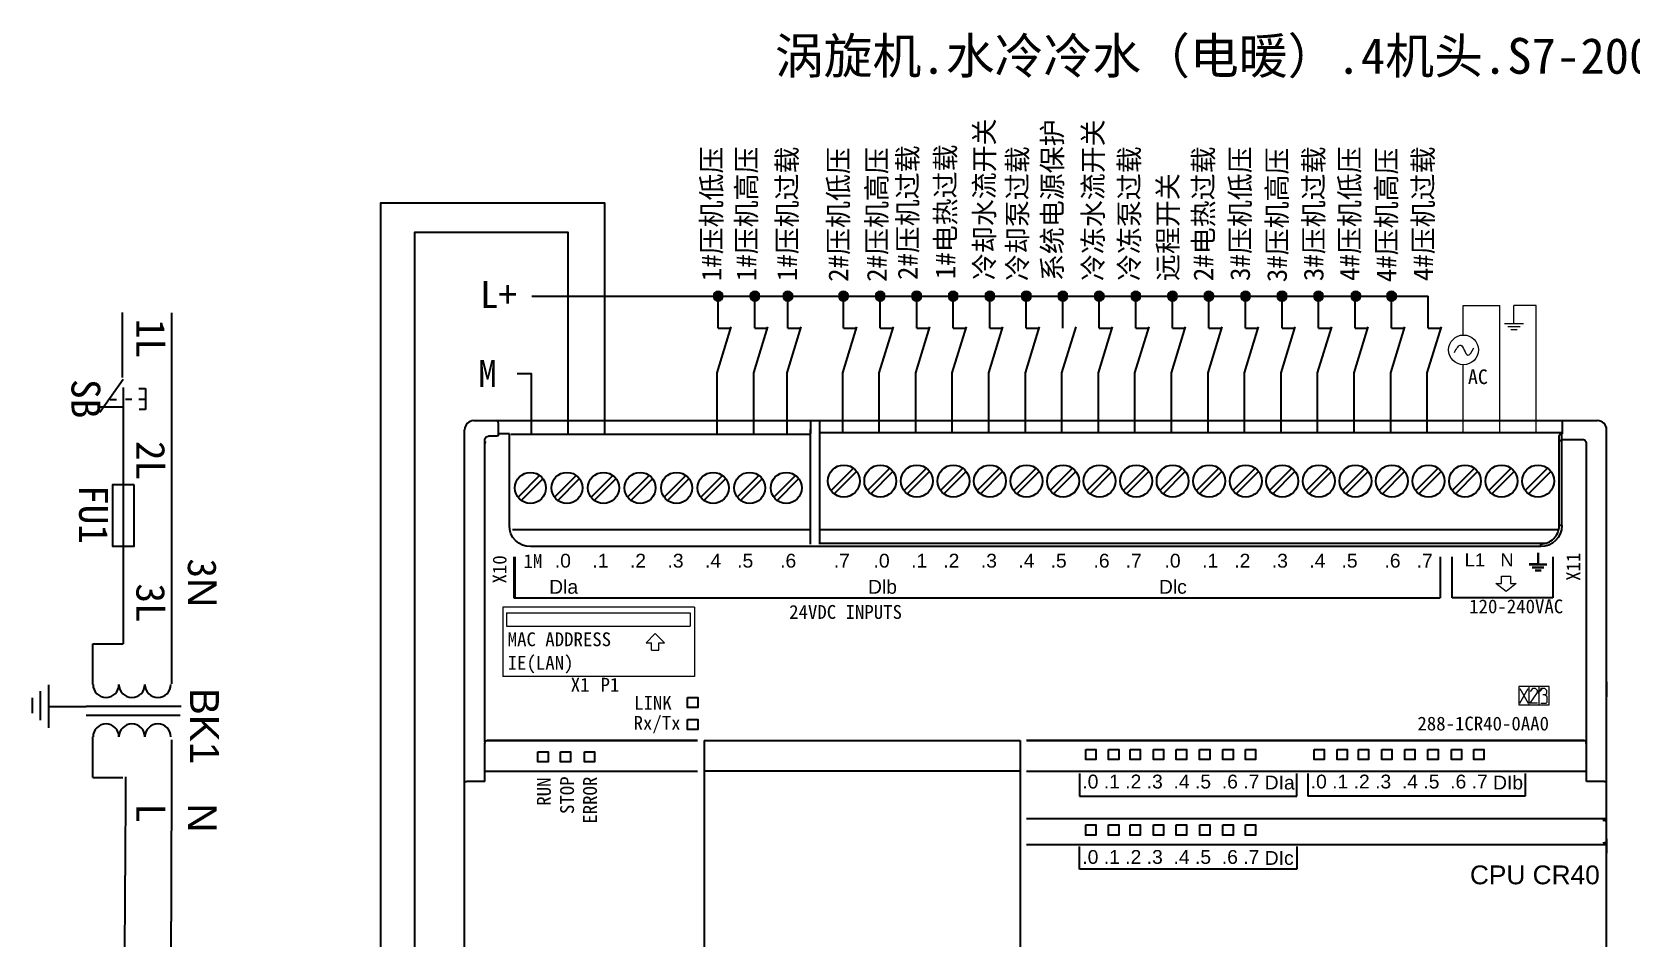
# Model space of a CAD drawing. Extents: x 430 to 1102, y 359 to 561.
# Drawn here: x 429.9 to 604.9, y 461.6 to 560.8 of the extents above; entities that cross this region are included whole.
import ezdxf

# ---------------------------------------------------------------- set-up
doc = ezdxf.new("R2010")
doc.units = 0
doc.header["$LTSCALE"] = 47.498
doc.header["$MEASUREMENT"] = 0
doc.layers.get('0').update_dxf_attribs({"linetype": 'CONTINUOUS'})
for name, color, linetype in [('102_P_AXES', 7, 'CONTINUOUS'), ('105_CURVES', 7, 'CONTINUOUS'), ('107_ROUNDS', 7, 'CONTINUOUS'), ('110_CUTS', 7, 'CONTINUOUS'), ('202_DETAIL_ITEMS', 7, 'CONTINUOUS'), ('FLAECHE_1_1', 7, 'CONTINUOUS'), ('FLAECHE_1_6', 7, 'CONTINUOUS'), ('FLAECHE_1_7', 7, 'CONTINUOUS'), ('Layer 1', 7, 'CONTINUOUS'), ('Wiring and comments', 7, 'CONTINUOUS')]:
    doc.layers.add(name, color=color, linetype=linetype)
doc.layers.add('控制线', color=7, linetype='CONTINUOUS', lineweight=25)
doc.layers.add('文本', color=7, linetype='CONTINUOUS', lineweight=25)

# ---------------------------------------------------------------- blocks, each defined once
blk = doc.blocks.new('CAXBLOCK230', base_point=(492.26, -16.62))
at = {"layer": '控制线', "linetype": 'Continuous', "lineweight": 25}
blk.add_hatch(color=256, dxfattribs=at).paths.add_polyline_path([(1252.83, 322.31), (1252.31, 322.31), (1252.31, 322.23), (1252.33, 322.15), (1252.36, 322.08), (1252.41, 322.01), (1252.46, 321.94), (1252.52, 321.89), (1252.59, 321.85), (1252.67, 321.82), (1252.75, 321.8), (1252.83, 321.79), (1252.91, 321.8), (1252.99, 321.82), (1253.06, 321.85), (1253.13, 321.89), (1253.2, 321.94), (1253.25, 322.01), (1253.29, 322.08), (1253.32, 322.15), (1253.34, 322.23), (1253.35, 322.31)], flags=0)
for p, q in [((1252.83, 322.31), (1252.31, 322.31)), ((1253.35, 322.31), (1252.83, 322.31))]:
    blk.add_line(p, q, dxfattribs=at)
blk.add_arc((1252.83, 322.31), 0.52, 180, 360, dxfattribs=at)
blk = doc.blocks.new('CAXBLOCK231', base_point=(492.26, -16.62))
at = {"layer": '控制线', "linetype": 'Continuous', "lineweight": 25}
blk.add_hatch(color=256, dxfattribs=at).paths.add_polyline_path([(1252.83, 322.31), (1253.35, 322.31), (1253.34, 322.39), (1253.32, 322.47), (1253.29, 322.55), (1253.25, 322.62), (1253.2, 322.68), (1253.13, 322.73), (1253.06, 322.78), (1252.99, 322.81), (1252.91, 322.83), (1252.83, 322.83), (1252.75, 322.83), (1252.67, 322.81), (1252.59, 322.78), (1252.52, 322.73), (1252.46, 322.68), (1252.41, 322.62), (1252.36, 322.55), (1252.33, 322.47), (1252.31, 322.39), (1252.31, 322.31)], flags=0)
for p, q in [((1252.31, 322.31), (1252.83, 322.31)), ((1252.83, 322.31), (1253.35, 322.31))]:
    blk.add_line(p, q, dxfattribs=at)
blk.add_arc((1252.83, 322.31), 0.52, 0, 180, dxfattribs=at)
blk = doc.blocks.new('CAXBLOCK229', base_point=(1252.57, 322.31))
at = {"layer": '控制线', "linetype": 'Continuous', "lineweight": 25}
for name in ['CAXBLOCK231', 'CAXBLOCK230']:
    blk.add_blockref(name, (492.26, -16.62), dxfattribs=at)

msp = doc.modelspace()

# ---------------------------------------------------------------- linework, layer by layer
at = {"color": 7, "linetype": 'Continuous'}
for p, q in [((484.59, 531.88), (582.69, 531.88)), ((504.98, 529.35), (504.98, 531.88)), ((504.98, 528.38), (504.98, 531.88)), ((508.98, 528.38), (508.98, 531.88)), ((512.62, 528.38), (512.62, 531.88)), ((518.71, 528.38), (518.71, 531.88)), ((522.71, 529.35), (522.71, 531.88)), ((522.71, 528.38), (522.71, 531.88)), ((526.71, 528.38), (526.71, 531.88)), ((530.71, 528.38), (530.71, 531.88)), ((534.71, 528.38), (534.71, 531.88)), ((538.71, 528.38), (538.71, 531.88)), ((542.7, 528.38), (542.7, 531.88)), ((546.7, 528.38), (546.7, 531.88)), ((550.7, 528.38), (550.7, 531.88)), ((554.7, 528.38), (554.7, 531.88)), ((558.7, 528.38), (558.7, 531.88)), ((562.7, 529.35), (562.7, 531.88)), ((562.7, 528.38), (562.7, 531.88)), ((566.7, 529.35), (566.7, 531.88)), ((566.7, 528.38), (566.7, 531.88)), ((570.7, 529.35), (570.7, 531.88)), ((570.7, 528.38), (570.7, 531.88)), ((574.7, 528.38), (574.7, 531.88)), ((578.7, 528.38), (578.7, 531.88)), ((582.69, 528.38), (582.69, 531.88)), ((504.88, 523.47), (506.42, 528.51)), ((504.88, 523.47), (506.42, 528.51)), ((508.88, 523.47), (510.42, 528.51)), ((512.52, 523.47), (514.07, 528.51)), ((518.61, 523.47), (520.16, 528.51)), ((522.61, 523.47), (524.16, 528.51)), ((526.61, 523.47), (528.15, 528.51)), ((530.61, 523.47), (532.15, 528.51)), ((534.61, 523.47), (536.15, 528.51)), ((538.61, 523.47), (540.15, 528.51)), ((542.6, 523.47), (544.15, 528.51)), ((546.6, 523.47), (548.15, 528.51)), ((550.6, 523.47), (552.15, 528.51)), ((554.6, 523.47), (556.15, 528.51)), ((558.6, 523.47), (560.15, 528.51)), ((562.6, 523.47), (564.14, 528.51)), ((562.6, 523.47), (564.14, 528.51)), ((566.6, 523.47), (568.14, 528.51)), ((566.6, 523.47), (568.14, 528.51)), ((570.6, 523.47), (572.14, 528.51)), ((570.6, 523.47), (572.14, 528.51)), ((574.6, 523.47), (576.14, 528.51)), ((578.6, 523.47), (580.14, 528.51)), ((582.59, 523.47), (584.14, 528.51)), ((504.88, 516.87), (504.88, 523.47)), ((504.88, 516.87), (504.88, 523.47)), ((508.88, 516.87), (508.88, 523.47)), ((512.52, 516.87), (512.52, 523.47)), ((518.61, 516.87), (518.61, 523.47)), ((522.61, 516.87), (522.61, 523.47)), ((526.61, 516.87), (526.61, 523.47)), ((530.61, 516.87), (530.61, 523.47)), ((534.61, 516.87), (534.61, 523.47)), ((538.61, 516.87), (538.61, 523.47)), ((542.6, 516.87), (542.6, 523.47)), ((546.6, 516.87), (546.6, 523.47)), ((550.6, 516.87), (550.6, 523.47)), ((554.6, 516.87), (554.6, 523.47)), ((558.6, 516.87), (558.6, 523.47)), ((562.6, 516.87), (562.6, 523.47)), ((562.6, 516.87), (562.6, 523.47)), ((566.6, 516.87), (566.6, 523.47)), ((566.6, 516.87), (566.6, 523.47)), ((570.6, 516.87), (570.6, 523.47)), ((570.6, 516.87), (570.6, 523.47)), ((574.6, 516.87), (574.6, 523.47)), ((578.6, 516.87), (578.6, 523.47)), ((582.59, 516.87), (582.59, 523.47))]:
    msp.add_line(p, q, dxfattribs=at)
for p, q in [((439.74, 530.09), (439.74, 522.98)), ((445.18, 489.44), (445.18, 530.05)), ((504.98, 528.38), (506.38, 528.38)), ((508.98, 528.38), (510.38, 528.38)), ((512.62, 528.38), (514.03, 528.38)), ((518.71, 528.38), (520.12, 528.38)), ((522.71, 528.38), (524.12, 528.38)), ((526.71, 528.38), (528.12, 528.38)), ((530.71, 528.38), (532.11, 528.38)), ((534.71, 528.38), (536.11, 528.38)), ((538.71, 528.38), (540.11, 528.38)), ((546.7, 528.38), (548.11, 528.38)), ((550.7, 528.38), (552.11, 528.38)), ((554.7, 528.38), (556.11, 528.38)), ((558.7, 528.38), (560.11, 528.38)), ((562.7, 528.38), (564.11, 528.38)), ((566.7, 528.38), (568.1, 528.38)), ((570.7, 528.38), (572.1, 528.38)), ((574.7, 528.38), (576.1, 528.38)), ((578.7, 528.38), (580.1, 528.38)), ((582.69, 528.38), (584.1, 528.38)), ((445.13, 483.32), (445.11, 463.44)), ((503.43, 483.25), (503.43, 453.25)), ((538.03, 483.25), (538.03, 453.25)), ((440.1, 479.27), (440.06, 468.49)), ((440, 434.65), (440.06, 468.49)), ((445, 434.66), (445.11, 463.44))]:
    msp.add_line(p, q)
at = {"linetype": 'Continuous'}
for p, q in [((481.01, 516.81), (480.94, 516.84)), ((482.28, 516.77), (515.07, 516.77)), ((515.07, 504.75), (515.07, 517.27)), ((516.09, 516.94), (516.09, 504.75)), ((516.09, 516.94), (597.37, 516.94)), ((597.37, 516.94), (597.37, 516.81)), ((519.74, 513.01), (517.37, 510.64)), ((523.74, 513.01), (521.37, 510.64)), ((527.74, 513.01), (525.37, 510.64)), ((531.74, 513.01), (529.37, 510.64)), ((535.74, 513.01), (533.37, 510.64)), ((539.74, 513.01), (537.37, 510.64)), ((543.74, 513.01), (541.37, 510.64)), ((547.74, 513.01), (545.37, 510.64)), ((551.74, 513.01), (549.37, 510.64)), ((555.74, 513.01), (553.37, 510.64)), ((559.74, 513.01), (557.37, 510.64)), ((563.74, 513.01), (561.37, 510.64)), ((567.74, 513.01), (565.37, 510.64)), ((571.74, 513.01), (569.37, 510.64)), ((575.74, 513.01), (573.37, 510.64)), ((579.74, 513.01), (577.37, 510.64)), ((583.74, 513.01), (581.37, 510.64)), ((587.74, 513.01), (585.37, 510.64)), ((591.74, 513.01), (589.37, 510.64)), ((595.74, 513.01), (593.37, 510.64)), ((485.44, 512.26), (483.07, 509.89)), ((483.42, 509.52), (485.78, 511.89)), ((489.44, 512.26), (487.07, 509.89)), ((487.42, 509.52), (489.78, 511.89)), ((493.44, 512.26), (491.07, 509.89)), ((491.42, 509.52), (493.78, 511.89)), ((497.44, 512.26), (495.07, 509.89)), ((495.42, 509.52), (497.78, 511.89)), ((501.44, 512.26), (499.07, 509.89)), ((499.42, 509.52), (501.78, 511.89)), ((505.44, 512.26), (503.07, 509.89)), ((503.42, 509.52), (505.78, 511.89)), ((509.44, 512.26), (507.07, 509.89)), ((507.42, 509.52), (509.78, 511.89)), ((513.44, 512.26), (511.07, 509.89)), ((511.42, 509.52), (513.78, 511.89)), ((517.72, 510.27), (520.08, 512.64)), ((521.72, 510.27), (524.08, 512.64)), ((525.72, 510.27), (528.08, 512.64)), ((529.72, 510.27), (532.08, 512.64)), ((533.72, 510.27), (536.08, 512.64)), ((537.72, 510.27), (540.08, 512.64)), ((541.72, 510.27), (544.08, 512.64)), ((545.72, 510.27), (548.08, 512.64)), ((549.72, 510.27), (552.08, 512.64)), ((553.72, 510.27), (556.08, 512.64)), ((557.72, 510.27), (560.08, 512.64)), ((561.72, 510.27), (564.08, 512.64)), ((565.72, 510.27), (568.08, 512.64)), ((569.72, 510.27), (572.08, 512.64)), ((573.72, 510.27), (576.08, 512.64)), ((577.72, 510.27), (580.08, 512.64)), ((581.72, 510.27), (584.08, 512.64)), ((585.72, 510.27), (588.08, 512.64)), ((589.72, 510.27), (592.08, 512.64)), ((593.72, 510.27), (596.08, 512.64)), ((482.48, 506.32), (515.07, 506.32)), ((516.09, 506.34), (596.98, 506.34)), ((516.09, 504.84), (595.59, 504.84)), ((503.43, 483.25), (538.03, 483.25))]:
    msp.add_line(p, q, dxfattribs=at)
at = {"lineweight": 25}
for p, q in [((436.54, 489.37), (436.54, 493.82)), ((436.54, 493.82), (439.84, 493.82)), ((436.54, 479.19), (436.54, 483.64)), ((436.54, 479.19), (439.83, 479.19))]:
    msp.add_line(p, q, dxfattribs=at)
at = {"flags": 128}
for points in [[(630.76, 438.57), (630.73, 376.91), (468.07, 376.91), (468.07, 542.07), (492.52, 542.07), (492.52, 516.77)], [(625.74, 438.52), (625.73, 381.64), (471.77, 381.64), (471.77, 538.88), (488.52, 538.88), (488.52, 516.77)], [(484.56, 516.87), (484.56, 523.37), (482.96, 523.37)]]:
    msp.add_lwpolyline(points, dxfattribs=at)
for points in [[(501.63, 487.95), (502.74, 487.95), (502.74, 486.85), (501.63, 486.85)], [(501.63, 485.55), (502.74, 485.55), (502.74, 484.44), (501.63, 484.44)], [(485.25, 482.01), (486.36, 482.01), (486.36, 480.9), (485.25, 480.9)], [(487.71, 482.01), (488.81, 482.01), (488.81, 480.9), (487.71, 480.9)], [(490.34, 482.01), (491.44, 482.01), (491.44, 480.9), (490.34, 480.9)], [(545.21, 482.26), (546.32, 482.26), (546.32, 481.15), (545.21, 481.15)], [(547.72, 482.26), (548.82, 482.26), (548.82, 481.15), (547.72, 481.15)], [(550.07, 482.26), (551.17, 482.26), (551.17, 481.15), (550.07, 481.15)], [(552.62, 482.26), (553.73, 482.26), (553.73, 481.15), (552.62, 481.15)], [(555.13, 482.26), (556.23, 482.26), (556.23, 481.15), (555.13, 481.15)], [(557.68, 482.26), (558.79, 482.26), (558.79, 481.15), (557.68, 481.15)], [(560.24, 482.26), (561.34, 482.26), (561.34, 481.15), (560.24, 481.15)], [(562.69, 482.26), (563.79, 482.26), (563.79, 481.15), (562.69, 481.15)], [(570.22, 482.26), (571.32, 482.26), (571.32, 481.15), (570.22, 481.15)], [(572.72, 482.26), (573.82, 482.26), (573.82, 481.15), (572.72, 481.15)], [(575.07, 482.26), (576.17, 482.26), (576.17, 481.15), (575.07, 481.15)], [(577.62, 482.26), (578.73, 482.26), (578.73, 481.15), (577.62, 481.15)], [(580.13, 482.26), (581.23, 482.26), (581.23, 481.15), (580.13, 481.15)], [(582.68, 482.26), (583.79, 482.26), (583.79, 481.15), (582.68, 481.15)], [(585.24, 482.26), (586.34, 482.26), (586.34, 481.15), (585.24, 481.15)], [(587.69, 482.26), (588.8, 482.26), (588.8, 481.15), (587.69, 481.15)], [(545.22, 474.01), (546.32, 474.01), (546.32, 472.9), (545.22, 472.9)], [(547.72, 474.01), (548.83, 474.01), (548.83, 472.9), (547.72, 472.9)], [(550.07, 474.01), (551.18, 474.01), (551.18, 472.9), (550.07, 472.9)], [(552.63, 474.01), (553.73, 474.01), (553.73, 472.9), (552.63, 472.9)], [(555.13, 474.01), (556.24, 474.01), (556.24, 472.9), (555.13, 472.9)], [(557.69, 474.01), (558.79, 474.01), (558.79, 472.9), (557.69, 472.9)], [(560.24, 474.01), (561.34, 474.01), (561.34, 472.9), (560.24, 472.9)], [(562.69, 474.01), (563.8, 474.01), (563.8, 472.9), (562.69, 472.9)]]:
    msp.add_lwpolyline(points, close=True)
at = {"linetype": 'Continuous'}
for centre in [(484.43, 510.89), (488.43, 510.89), (492.43, 510.89), (496.43, 510.89), (500.43, 510.89), (504.43, 510.89), (508.43, 510.89), (512.43, 510.89)]:
    msp.add_circle(centre, 1.7, dxfattribs=at)
at = {"layer": '102_P_AXES', "linetype": 'Continuous'}
for centre in [(518.73, 511.64), (522.73, 511.64), (526.73, 511.64), (530.73, 511.64), (534.73, 511.64), (538.73, 511.64), (542.73, 511.64), (546.73, 511.64), (550.73, 511.64), (554.73, 511.64), (558.73, 511.64), (562.73, 511.64), (566.73, 511.64), (570.73, 511.64), (574.73, 511.64), (578.73, 511.64), (582.73, 511.64), (586.73, 511.64), (590.73, 511.64), (594.73, 511.64)]:
    msp.add_circle(centre, 1.75, dxfattribs=at)
at = {"layer": '105_CURVES', "linetype": 'Continuous'}
for p, q in [((602.23, 489.68), (602.23, 488.01)), ((602.23, 472.48), (602.23, 470.92))]:
    msp.add_line(p, q, dxfattribs=at)
at = {"layer": '107_ROUNDS', "linetype": 'Continuous'}
for p, q in [((478.23, 518.25), (481.79, 518.25)), ((515.07, 518.25), (516.09, 518.25)), ((597.37, 518.25), (601.23, 518.25)), ((477.23, 419.25), (477.23, 517.25)), ((480.63, 516.55), (479.83, 516.55)), ((480.93, 516.6), (480.93, 517.95)), ((482.13, 516.81), (480.93, 516.81)), ((482.13, 506.76), (482.13, 516.81)), ((597.03, 506.75), (597.03, 516.51)), ((597.33, 506.76), (597.33, 516.81)), ((479.43, 483.06), (479.43, 516.14)), ((599.63, 516.15), (597.33, 516.15)), ((600.03, 482.98), (600.03, 515.88)), ((595.03, 504.46), (484.43, 504.46)), ((595.03, 504.46), (595.03, 504.75)), ((479.63, 483.22), (479.55, 483.18)), ((479.73, 483.22), (479.63, 483.22)), ((502.73, 483.25), (479.73, 483.25)), ((503.43, 483.25), (538.03, 483.25)), ((599.73, 483.25), (538.73, 483.25)), ((599.98, 483.11), (599.91, 483.18)), ((599.98, 482.93), (599.98, 483.11)), ((600.01, 483.03), (599.98, 483.11)), ((479.44, 483.03), (479.43, 482.94)), ((479.43, 478.75), (479.43, 482.94)), ((600.03, 482.94), (600.01, 483.03)), ((600.03, 478.75), (600.03, 482.94)), ((502.73, 479.85), (479.43, 479.85)), ((538.03, 479.88), (503.43, 479.88)), ((600.03, 479.85), (538.73, 479.85)), ((479.43, 478.75), (477.63, 478.75)), ((601.83, 478.75), (600.03, 478.75)), ((601.83, 474.69), (538.73, 474.69)), ((601.83, 471.83), (538.73, 471.83))]:
    msp.add_line(p, q, dxfattribs=at)
at = {"layer": '107_ROUNDS', "color": 7, "linetype": 'Continuous'}
msp.add_line((602.23, 419.25), (602.23, 517.25), dxfattribs=at)
at = {"layer": '107_ROUNDS', "linetype": 'Continuous'}
for points in [[(479.43, 516.14), (479.45, 516.27), (479.5, 516.38), (479.59, 516.47), (479.7, 516.53), (479.83, 516.55)], [(480.93, 516.6), (480.9, 516.58), (480.84, 516.57), (480.74, 516.55), (480.63, 516.55)], [(597.03, 516.51), (597.05, 516.63), (597.12, 516.73), (597.21, 516.79), (597.33, 516.81)], [(479.5, 515.98), (479.46, 515.91), (479.44, 515.84), (479.43, 515.75)], [(597.03, 515.85), (597.05, 515.97), (597.12, 516.06), (597.21, 516.13), (597.33, 516.15)], [(600.03, 515.75), (600.02, 515.81), (600.01, 515.88), (599.98, 515.94), (599.93, 516.01), (599.87, 516.06), (599.8, 516.11), (599.72, 516.14), (599.63, 516.15)], [(484.43, 504.46), (483.98, 504.5), (483.55, 504.64), (483.15, 504.85), (482.8, 505.13), (482.52, 505.48), (482.3, 505.88), (482.17, 506.31), (482.13, 506.76)], [(597.33, 506.76), (597.28, 506.31), (597.15, 505.88), (596.94, 505.48), (596.65, 505.13), (596.3, 504.85), (595.91, 504.64), (595.48, 504.5), (595.03, 504.46)], [(597.33, 506.76), (597.21, 506.76), (597.12, 506.76), (597.05, 506.75), (597.03, 506.75)], [(599.91, 483.18), (599.82, 483.22), (599.73, 483.22)], [(477.63, 478.75), (477.59, 478.75), (477.55, 478.75), (477.51, 478.75), (477.47, 478.75), (477.42, 478.74), (477.38, 478.73), (477.34, 478.72), (477.3, 478.71), (477.26, 478.69), (477.24, 478.67), (477.23, 478.65)], [(602.23, 478.65), (602.22, 478.67), (602.19, 478.69), (602.16, 478.71), (602.12, 478.72), (602.08, 478.73), (602.03, 478.74), (601.99, 478.75), (601.95, 478.75), (601.91, 478.75), (601.87, 478.75), (601.83, 478.75)], [(602.23, 474.69), (602.21, 474.69), (602.15, 474.69), (602.06, 474.69), (601.95, 474.69), (601.83, 474.69)], [(602.23, 474.26), (602.21, 474.33), (602.15, 474.4), (602.06, 474.46), (601.95, 474.5), (601.83, 474.51)], [(602.23, 472.26), (602.21, 472.19), (602.15, 472.12), (602.06, 472.06), (601.95, 472.03), (601.83, 472.01)], [(602.23, 471.83), (602.21, 471.83), (602.15, 471.83), (602.06, 471.83), (601.95, 471.83), (601.83, 471.83)]]:
    msp.add_lwpolyline(points, dxfattribs=at)
for centre, radius, start, end in [((478.23, 517.25), 1, 90, 180), ((480.63, 517.95), 0.3, 0, 90), ((601.23, 517.25), 1, 0, 90), ((595.03, 506.75), 2, 269.9997, 0.0036), ((479.73, 482.95), 0.3, 90, 135), ((599.73, 482.95), 0.3, 45, 90)]:
    msp.add_arc(centre, radius, start, end, dxfattribs=at)
at = {"layer": '110_CUTS', "linetype": 'Continuous'}
for p, q in [((479.73, 483.25), (502.73, 483.25)), ((538.73, 483.25), (599.73, 483.25)), ((599.98, 482.93), (600.03, 482.93))]:
    msp.add_line(p, q, dxfattribs=at)
at = {"layer": '202_DETAIL_ITEMS', "linetype": 'Continuous'}
for p, q in [((481.79, 518.25), (597.37, 518.25)), ((515.07, 518.24), (515.08, 516.86)), ((516.09, 518.24), (516.09, 516.86)), ((597.37, 518.25), (597.37, 516.86))]:
    msp.add_line(p, q, dxfattribs=at)
at = {"layer": 'FLAECHE_1_1', "linetype": 'Continuous'}
for p, q in [((594.74, 488.66), (594.79, 488.66)), ((594.74, 488.48), (594.74, 488.66)), ((594.81, 488.48), (594.74, 488.48))]:
    msp.add_line(p, q, dxfattribs=at)
msp.add_lwpolyline([(595.08, 488.93), (595.08, 488.92), (595.08, 488.92), (595.08, 488.91), (595.08, 488.9), (595.08, 488.89), (595.08, 488.88), (595.08, 488.87), (595.08, 488.87), (595.08, 488.86), (595.07, 488.85), (595.07, 488.84), (595.07, 488.83), (595.06, 488.83), (595.06, 488.82), (595.06, 488.81), (595.05, 488.8), (595.05, 488.8), (595.05, 488.79), (595.04, 488.78), (595.04, 488.78), (595.03, 488.77), (595.03, 488.76), (595.02, 488.76), (595.02, 488.75), (595.01, 488.75), (595, 488.74), (595, 488.73), (594.99, 488.73), (594.99, 488.72), (594.98, 488.72), (594.97, 488.71), (594.97, 488.71), (594.96, 488.7), (594.95, 488.7), (594.94, 488.69), (594.94, 488.69), (594.93, 488.69), (594.92, 488.68), (594.91, 488.68), (594.9, 488.68), (594.9, 488.67), (594.89, 488.67), (594.88, 488.67), (594.87, 488.67), (594.86, 488.66), (594.86, 488.66), (594.85, 488.66), (594.84, 488.66), (594.83, 488.66), (594.82, 488.66), (594.81, 488.66), (594.8, 488.66), (594.79, 488.66)], dxfattribs=at)
at = {"layer": 'FLAECHE_1_6', "linetype": 'Continuous'}
for p, q in [((482.63, 503.35), (482.63, 498.85)), ((482.74, 503.35), (482.74, 498.96)), ((584.03, 503.35), (584.03, 498.85)), ((585.33, 498.85), (585.33, 503.35)), ((594.72, 502.55), (593.75, 502.55)), ((593.75, 502.5), (595.7, 502.5)), ((594.72, 503.8), (594.72, 502.55)), ((594.74, 503.8), (594.74, 502.55)), ((594.74, 502.55), (595.7, 502.55)), ((596.33, 503.35), (596.33, 498.85)), ((594.1, 502.23), (595.35, 502.23)), ((594.1, 502.18), (595.35, 502.18)), ((594.4, 501.9), (595.05, 501.9)), ((594.4, 501.85), (595.05, 501.85)), ((482.63, 498.85), (584.03, 498.85)), ((596.33, 498.85), (585.33, 498.85))]:
    msp.add_line(p, q, dxfattribs=at)
at = {"layer": 'FLAECHE_1_7', "linetype": 'Continuous'}
for p, q in [((544.53, 479.65), (544.53, 477.15)), ((568.33, 477.15), (568.33, 479.65)), ((569.53, 479.65), (569.53, 477.15)), ((593.33, 479.65), (593.33, 477.15)), ((544.53, 477.15), (568.33, 477.15)), ((593.33, 477.15), (569.53, 477.15)), ((544.53, 469.15), (544.53, 471.65)), ((568.33, 471.65), (568.33, 469.15)), ((568.33, 469.15), (544.53, 469.15))]:
    msp.add_line(p, q, dxfattribs=at)
at = {"layer": 'Layer 1', "color": 7, "lineweight": 9}
for points in [[(590.72, 501.24), (591.72, 501.24)], [(590.72, 500.44), (590.72, 501.24)], [(591.72, 501.24), (591.72, 500.44)], [(590.12, 500.44), (590.72, 500.44)], [(591.22, 499.54), (590.12, 500.44)], [(592.32, 500.44), (591.22, 499.54)], [(591.72, 500.44), (592.32, 500.44)], [(481.4, 497.85), (481.4, 490.25)], [(502.4, 497.85), (481.4, 497.85)], [(481.8, 497.2), (481.8, 495.75)], [(481.8, 497.2), (501.9, 497.2)], [(501.9, 497.2), (501.9, 495.75)], [(502.4, 497.85), (502.4, 490.25)], [(481.8, 495.75), (501.9, 495.75)], [(498.1, 494.95), (497.1, 493.95)], [(497.1, 493.95), (497.7, 493.95)], [(497.7, 493.15), (497.7, 493.95)], [(499.1, 493.95), (498.1, 494.95)], [(498.5, 493.15), (498.5, 493.95)], [(498.5, 493.95), (499.1, 493.95)], [(497.7, 493.15), (498.5, 493.15)], [(502.4, 490.25), (481.4, 490.25)], [(595.93, 489.15), (592.63, 489.15)], [(592.63, 489.15), (592.63, 487.15)], [(592.73, 487.35), (593.64, 488.95)], [(592.73, 488.95), (593.64, 487.35)], [(593.73, 489.15), (593.73, 487.15)], [(594.11, 488.95), (593.88, 488.61)], [(593.88, 487.35), (594.68, 488.49)], [(594.45, 488.95), (594.11, 488.95)], [(594.68, 488.72), (594.45, 488.95)], [(594.68, 488.49), (594.68, 488.72)], [(594.83, 489.15), (594.83, 487.15)], [(595.48, 488.95), (595.03, 488.95)], [(595.68, 488.72), (595.48, 488.95)], [(595.48, 488.26), (595.68, 488.38)], [(595.68, 488.38), (595.68, 488.72)], [(595.93, 487.15), (595.93, 489.15)], [(592.63, 487.15), (595.93, 487.15)], [(594.68, 487.35), (593.88, 487.35)], [(595.03, 487.35), (595.6, 487.35)], [(595.48, 488.26), (595.26, 488.26)], [(595.71, 488.04), (595.48, 488.26)], [(595.6, 487.35), (595.71, 487.46)], [(595.71, 487.46), (595.71, 488.04)]]:
    msp.add_lwpolyline(points, dxfattribs=at)
at = {"layer": 'Wiring and comments', "color": 7, "lineweight": 15}
for p, q in [((586.53, 530.84), (590.53, 530.84)), ((586.53, 527.62), (586.53, 530.84)), ((590.53, 516.94), (590.53, 530.84)), ((592.09, 528.86), (592.09, 530.84)), ((594.53, 530.84), (592.09, 530.84)), ((594.53, 516.94), (594.53, 530.84)), ((593.12, 528.86), (591.07, 528.86)), ((592.78, 528.51), (591.41, 528.51)), ((592.43, 528.17), (591.75, 528.17)), ((586.53, 516.94), (586.53, 524.36))]:
    msp.add_line(p, q, dxfattribs=at)
msp.add_circle((586.57, 525.99), 1.63, dxfattribs=at)
msp.add_spline([(585.58, 525.71), (586.27, 526.51), (587.03, 525.42), (587.7, 526.2)], degree=3, dxfattribs=at)
at = {"layer": '控制线', "color": 7, "linetype": 'Continuous', "lineweight": 25}
for p, q in [((439.85, 522.77), (437.3, 519.14)), ((441.56, 521.75), (442.29, 521.75)), ((442.29, 521.75), (442.29, 519.48)), ((438.42, 520.57), (439.11, 520.57)), ((440.1, 520.6), (440.79, 520.6)), ((441.56, 520.6), (442.29, 520.6)), ((439.85, 519.72), (437.14, 519.72)), ((442.29, 519.48), (441.59, 519.48))]:
    msp.add_line(p, q, dxfattribs=at)
at = {"layer": '控制线', "linetype": 'Continuous', "lineweight": 25}
for p, q in [((439.85, 521.89), (439.84, 493.82)), ((430.78, 488.66), (430.78, 485.47)), ((431.68, 489.34), (431.68, 484.62)), ((429.87, 487.93), (429.87, 486.25)), ((431.68, 486.98), (435.81, 486.98)), ((446.2, 486.98), (435.81, 486.98)), ((446.09, 485.98), (435.81, 485.98))]:
    msp.add_line(p, q, dxfattribs=at)
at = {"layer": '控制线', "color": 7, "linetype": 'Continuous', "lineweight": 25}
msp.add_lwpolyline([(441.06, 511.23), (438.68, 511.23), (438.68, 504.51), (441.06, 504.51), (441.06, 511.23)], dxfattribs=at)
at = {"layer": '控制线', "linetype": 'Continuous', "lineweight": 25}
for centre, start, end in [((437.97, 489.37), 180, 0), ((440.81, 489.37), 180, 0), ((443.65, 489.37), 180, 0), ((437.97, 483.64), 0, 180), ((440.81, 483.64), 0, 180), ((443.65, 483.64), 0, 180)]:
    msp.add_arc(centre, 1.42, start, end, dxfattribs=at)

# ---------------------------------------------------------------- block references
for p in [(504.72, 531.88), (508.72, 531.88), (512.36, 531.88), (518.45, 531.88), (522.45, 531.88), (526.45, 531.88), (530.45, 531.88), (534.45, 531.88), (538.45, 531.88), (542.44, 531.88), (546.44, 531.88), (550.44, 531.88), (554.44, 531.88), (558.44, 531.88), (562.44, 531.88), (566.44, 531.88), (570.44, 531.88), (574.53, 531.88), (578.44, 531.88)]:
    msp.add_blockref('CAXBLOCK229', p, dxfattribs=at)

# ---------------------------------------------------------------- texts
at = {"insert": (511.18, 560.13), "char_height": 3.92, "width": 182.2118, "attachment_point": 1}
msp.add_mtext('{\\fSimSun|b0|i0|c134|p2;涡旋机.水冷冷水（电暖）.4机头.S7-200 SMART.电气连接示意图}', dxfattribs=at)
at = {"layer": 'Wiring and comments', "color": 7, "lineweight": 15, "insert": (588.14, 523.85), "char_height": 1.6, "width": 8.5529, "attachment_point": 2}
msp.add_mtext('AC', dxfattribs=at)
at = {"layer": '控制线', "color": 7, "linetype": 'Continuous', "lineweight": 25, "char_height": 3.159, "attachment_point": 1, "rotation": 270}
for s, insert in [('{\\fSimHei|b0|i0|c134|p34;1L}', (444.45, 529.39)), ('\\fSimHei|b0|i0|p34;SB', (437.35, 522.8)), ('{\\fSimHei|b0|i0|c134|p34;2L}', (444.45, 516.03)), ('\\fSimHei|b0|i0|p34;FU1', (438.19, 511.21)), ('{\\fSimHei|b0|i0|c134|p34;3\\fArial|b0|i0|c0|p32;N}', (450.09, 503.17)), ('{\\fSimHei|b0|i0|c134|p34;3L}', (444.45, 500.44)), ('{\\fSimHei|b0|i0|c134|p34;L}', (444.45, 476.37)), ('{\\fArial|b0|i0|c0|p32;N}', (450.09, 476.37))]:
    msp.add_mtext(s, dxfattribs=dict(at, insert=insert))
at = {"layer": '控制线', "linetype": 'Continuous', "lineweight": 25, "insert": (450.33, 489), "char_height": 3.159, "attachment_point": 1, "rotation": 270}
msp.add_mtext('{\\fArial|b0|i0|c0|p32;BK1}', dxfattribs=at)
at = {"layer": '文本', "linetype": 'Continuous', "lineweight": 25, "rotation": 90}
for s, insert, char_height, attachment_point in [('{\\fSimHei|b0|i0|c134|p34;冷却水流开关}', (533.03, 533.63), 2.1609, 1), ('{\\fSimHei|b0|i0|c134|p34;系统电源保护}', (540.47, 533.53), 2.1609, 1), ('{\\fSimHei|b0|i0|c134|p34;冷冻水流开关}', (544.93, 533.53), 2.1609, 1), ('{\\fSimHei|b0|i0|c134|p34;1#压机低压}', (503.17, 533.51), 2.1609, 1), ('{\\fSimHei|b0|i0|c134|p34;1#压机高压}', (506.99, 533.51), 2.1609, 1), ('{\\fSimHei|b0|i0|c134|p34;1#压机过载}', (511.44, 533.51), 2.1609, 1), ('{\\fSimHei|b0|i0|c134|p34;2#压机低压}', (517.05, 533.44), 2.1609, 1), ('{\\fSimHei|b0|i0|c134|p34;2#压机高压}', (521.26, 533.44), 2.1609, 1), ('{\\fSimHei|b0|i0|c134|p34;2#压机过载}', (524.64, 533.64), 2.1609, 1), ('{\\fSimHei|b0|i0|c134|p34;1#电热过载}', (528.78, 533.74), 2.1609, 1), ('{\\fSimHei|b0|i0|c134|p34;冷却泵过载}', (536.66, 533.53), 2.1609, 1), ('{\\fSimHei|b0|i0|c134|p34;冷冻泵过载}', (548.9, 533.53), 2.1609, 1), ('{\\fSimHei|b0|i0|c134|p34;2#电热过载}', (557.01, 533.52), 2.1609, 1), ('{\\fSimHei|b0|i0|c134|p34;3#压机低压}', (561.03, 533.54), 2.1609, 1), ('{\\fSimHei|b0|i0|c134|p34;3#压机高压}', (565.07, 533.4), 2.1609, 1), ('{\\fSimHei|b0|i0|c134|p34;3#压机过载}', (569.08, 533.52), 2.1609, 1), ('{\\fSimHei|b0|i0|c134|p34;4#压机低压}', (573.02, 533.54), 2.1609, 1), ('{\\fSimHei|b0|i0|c134|p34;4#压机高压}', (577.05, 533.4), 2.1609, 1), ('{\\fSimHei|b0|i0|c134|p34;4#压机过载}', (581.07, 533.52), 2.1609, 1), ('{\\fSimHei|b0|i0|c134|p34;远程开关}', (553.12, 533.53), 2.1609, 1), ('{\\fSimHei|b0|i0|c134|p34;X10}', (481.83, 500.43), 1.5126, 7), ('{\\fSimHei|b0|i0|c134|p34;X11}', (599.34, 500.72), 1.5126, 7), ('{\\fSimHei|b0|i0|c134|p34;RUN}', (486.68, 476.11), 1.5126, 7), ('{\\fSimHei|b0|i0|c134|p34;STOP}', (489.22, 475.2), 1.5126, 7), ('{\\fSimHei|b0|i0|c134|p34;ERROR}', (491.73, 474.14), 1.5126, 7)]:
    msp.add_mtext(s, dxfattribs=dict(at, insert=insert, char_height=char_height, attachment_point=attachment_point))
at = {"layer": '文本', "linetype": 'Continuous', "lineweight": 25, "attachment_point": 1}
for s, insert, char_height in [('{\\fSimHei|b0|i0|c134|p34;L+}', (478.93, 533.53), 2.9484), ('{\\fSimHei|b0|i0|c134|p34;M}', (478.74, 524.87), 2.9484), ('{\\fSimHei|b0|i0|c134|p34;1M}', (483.67, 503.64), 1.5126), ('{\\f@Arial Unicode MS|b0|i0|c134|p34;.0    .1    .2    .3    .4   .5     .6       .7}', (487.1, 503.68), 1.5126), ('{\\f@Arial Unicode MS|b0|i0|c134|p34;.0    .1   .2    .3    .4   .5     .6   .7}', (521.99, 503.68), 1.5126), ('{\\f@Arial Unicode MS|b0|i0|c134|p34;.0    .1   .2    .3    .4   .5     .6   .7}', (553.84, 503.68), 1.5126), ('{\\f@Arial Unicode MS|b0|i0|c134|p34;L1   N}', (586.69, 503.73), 1.44), ('{\\f@Arial Unicode MS|b0|i0|c134|p34;Dla}', (486.48, 500.82), 1.5126), ('{\\f@Arial Unicode MS|b0|i0|c134|p34;Dlb}', (521.38, 500.82), 1.5126), ('{\\f@Arial Unicode MS|b0|i0|c134|p34;Dlc}', (553.23, 500.82), 1.5126), ('{\\fSimHei|b0|i0|c134|p34;24VDC INPUTS}', (512.75, 498.07), 1.5126), ('{\\fSimHei|b0|i0|c134|p34;120-240VAC}', (587.19, 498.68), 1.5126), ('{\\fSimHei|b0|i0|c134|p34;MAC ADDRESS}', (481.94, 495.08), 1.5126), ('{\\fSimHei|b0|i0|c134|p34;IE(LAN)}', (481.94, 492.51), 1.5126), ('{\\fSimHei|b0|i0|c134|p34;X1}', (488.84, 490.11), 1.5126), ('{\\fSimHei|b0|i0|c134|p34;P1}', (492.11, 490.11), 1.5126), ('{\\fSimHei|b0|i0|c134|p34;LINK}', (495.78, 488.13), 1.5126), ('{\\fSimHei|b0|i0|c134|p34;Rx/Tx}', (495.72, 485.93), 1.5126), ('{\\fSimHei|b0|i0|c134|p34;288-1CR40-0AA0}', (581.52, 485.86), 1.5126), ('{\\f@Arial Unicode MS|b0|i0|c134|p34;.0 .1 .2 .3  .4 .5  .6 .7}', (544.84, 479.51), 1.5126), ('{\\f@Arial Unicode MS|b0|i0|c134|p34;DIa}', (564.8, 479.4), 1.5126), ('{\\f@Arial Unicode MS|b0|i0|c134|p34;.0 .1 .2 .3  .4 .5  .6 .7}', (569.84, 479.51), 1.5126), ('{\\f@Arial Unicode MS|b0|i0|c134|p34;DIb}', (589.8, 479.4), 1.5126), ('{\\f@Arial Unicode MS|b0|i0|c134|p34;.0 .1 .2 .3  .4 .5  .6 .7}', (544.84, 471.26), 1.5126), ('{\\f@Arial Unicode MS|b0|i0|c134|p34;DIc}', (564.81, 471.15), 1.5126), ('{\\f@Arial Unicode MS|b0|i0|c134|p34;CPU CR40}', (587.27, 469.57), 2.0572)]:
    msp.add_mtext(s, dxfattribs=dict(at, insert=insert, char_height=char_height))

doc.saveas('drawing.dxf')
